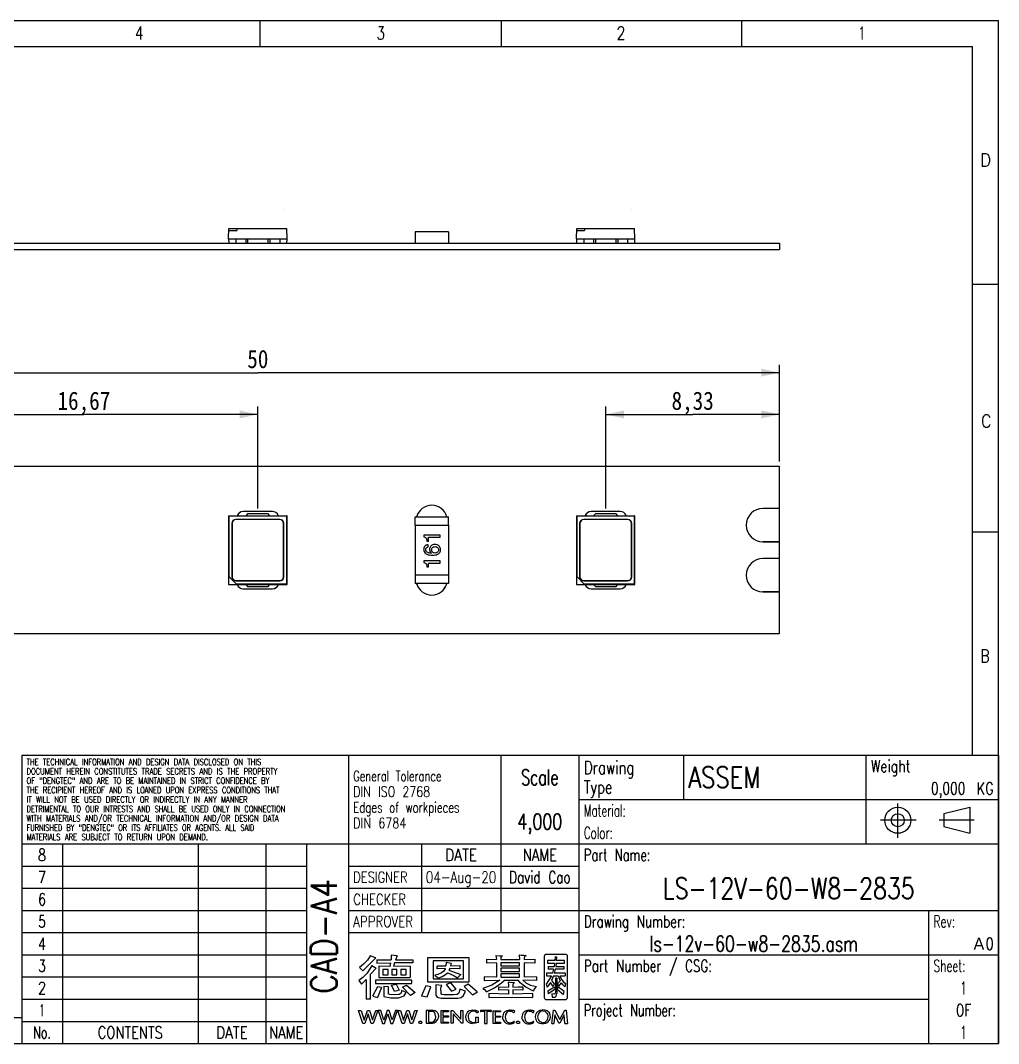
# Model space of a CAD drawing. Extents: x 1.8 to 72.5, y 1.7 to 50.8.
# Drawn here: x 25.64 to 72.5, y 1.75 to 50.75 of the extents above; entities that cross this region are included whole.
import ezdxf
from ezdxf.enums import TextEntityAlignment as Align

# ---------------------------------------------------------------- set-up
doc = ezdxf.new("R2010")
doc.units = 0
doc.header["$LTSCALE"] = 4.08375
doc.layers.get('0').update_dxf_attribs({"linetype": 'CONTINUOUS'})
for name, color, linetype in [('LED_CHIP_2835_BASE2', 7, 'CONTINUOUS'), ('LED_CHIP_2835_ELETRODE_12', 7, 'CONTINUOUS'), ('LED_CHIP_2835_ELETRODE_22', 7, 'CONTINUOUS'), ('LED_CHIP_2835_SLICONE2', 7, 'CONTINUOUS'), ('LS-12V-60-W8-28354', 7, 'CONTINUOUS'), ('LS-12V-60-W8-28359', 7, 'CONTINUOUS'), ('LS-12V-60-W8-2835_PADS2', 7, 'CONTINUOUS'), ('LS-12V-60-W8-2835_PLATE2', 7, 'CONTINUOUS'), ('RES_1206_012', 7, 'CONTINUOUS'), ('RES_1206_032', 7, 'CONTINUOUS')]:
    doc.layers.add(name, color=color, linetype=linetype)
doc.styles.get("Standard").update_dxf_attribs({"font": 'SIMHEI.SHX', "width": 0.85})
doc.styles.add('TEXTSTYLE_2', font='TXT.TTF')
doc.styles.add('TEXTSTYLE_3', font='TXT.TTF')
doc.styles.add('TEXTSTYLE_4', font='TXT.TTF')
doc.styles.add('TEXTSTYLE_5', font='TXT.TTF')
doc.styles.add('TEXTSTYLE_6', font='TXT.TTF')
doc.styles.add('TEXTSTYLE_8', font='gdt', dxfattribs={"width": 0.55})
doc.dimstyles.get("Standard").update_dxf_attribs({"dimtxt": 2.5, "dimasz": 2.5, "dimexe": 1.25, "dimexo": 0.625, "dimtad": 1, "dimcen": 2.5, "dimazin": 3, "dimtfac": 1, "dimtmove": 0, "dimatfit": 3})

# ---------------------------------------------------------------- blocks, each defined once
blk = doc.blocks.new('SYMBOL_283_BL0', base_point=(46.848, 4.358))
at = {"layer": 'LS-12V-60-W8-28359', "color": 7}
for p, q in [((42.388, 5.951), (42.263, 5.742)), ((42.663, 5.855), (42.388, 5.951)), ((43.397, 5.988), (43.396, 5.754)), ((43.682, 5.949), (43.397, 5.988)), ((43.682, 5.949), (43.602, 5.754)), ((48.413, 5.97), (48.442, 5.768)), ((48.413, 5.97), (48.614, 5.951)), ((48.614, 5.951), (48.731, 5.95)), ((48.678, 5.897), (48.663, 5.847)), ((48.731, 5.95), (48.678, 5.897)), ((49.535, 5.995), (49.552, 5.769)), ((49.535, 5.995), (49.623, 5.984)), ((49.623, 5.984), (49.76, 5.976)), ((49.76, 5.976), (49.868, 5.973)), ((49.784, 5.901), (49.766, 5.852)), ((49.868, 5.973), (49.784, 5.901)), ((50.738, 5.921), (50.738, 3.958)), ((51.754, 6.021), (50.837, 6.021)), ((51.259, 5.913), (51.246, 5.727)), ((51.259, 5.913), (51.334, 5.891)), ((51.32, 5.727), (51.334, 5.891)), ((51.854, 3.958), (51.854, 5.921)), ((42.082, 5.547), (41.881, 5.386)), ((42.039, 5.233), (42.663, 5.855)), ((42.263, 5.742), (42.082, 5.547)), ((42.477, 5.487), (42.249, 5.127)), ((42.477, 5.487), (42.691, 5.363)), ((42.717, 5.765), (42.717, 5.606)), ((42.717, 5.765), (43.396, 5.754)), ((42.719, 5.606), (43.375, 5.62)), ((42.806, 5.457), (42.804, 4.905)), ((43.335, 5.443), (42.806, 5.457)), ((43.375, 5.621), (43.335, 5.443)), ((43.561, 5.619), (43.521, 5.443)), ((44.319, 5.457), (43.521, 5.443)), ((44.435, 5.608), (43.561, 5.619)), ((43.602, 5.754), (44.435, 5.761)), ((44.319, 5.457), (44.317, 4.905)), ((44.435, 5.761), (44.435, 5.608)), ((45.153, 4.689), (45.161, 5.874)), ((45.161, 5.874), (47.126, 5.877)), ((45.406, 5.715), (45.406, 4.847)), ((46.873, 5.715), (45.406, 5.715)), ((45.592, 5.454), (45.592, 5.328)), ((45.613, 5.479), (46.022, 5.477)), ((46.033, 5.64), (46.022, 5.477)), ((46.033, 5.64), (46.28, 5.605)), ((46.28, 5.605), (46.238, 5.466)), ((46.238, 5.466), (46.696, 5.48)), ((46.696, 5.48), (46.696, 5.323)), ((46.873, 4.847), (46.873, 5.715)), ((47.126, 5.877), (47.126, 4.688)), ((47.962, 5.789), (48.442, 5.768)), ((47.962, 5.789), (47.962, 5.603)), ((48.443, 5.621), (47.962, 5.603)), ((48.443, 5.621), (48.443, 4.928)), ((48.663, 5.847), (48.661, 5.769)), ((48.661, 5.769), (49.552, 5.769)), ((49.553, 5.621), (48.662, 5.621)), ((48.662, 5.621), (48.662, 5.478)), ((48.662, 5.478), (49.553, 5.478)), ((49.553, 5.478), (49.553, 5.621)), ((49.766, 5.852), (49.766, 5.768)), ((49.766, 5.768), (50.285, 5.788)), ((50.285, 5.602), (49.766, 5.622)), ((49.766, 5.622), (49.766, 4.928)), ((50.285, 5.788), (50.285, 5.602)), ((51.246, 5.727), (50.885, 5.727)), ((50.885, 5.727), (50.885, 5.599)), ((50.885, 5.599), (51.232, 5.599)), ((50.918, 5.433), (51.209, 5.433)), ((50.918, 5.433), (50.918, 5.305)), ((51.232, 5.599), (51.209, 5.433)), ((51.306, 5.599), (51.284, 5.433)), ((51.284, 5.433), (51.676, 5.433)), ((51.306, 5.599), (51.707, 5.599)), ((51.707, 5.727), (51.32, 5.727)), ((51.676, 5.433), (51.676, 5.305)), ((51.707, 5.599), (51.707, 5.727)), ((42.04, 4.914), (41.854, 4.77)), ((41.881, 5.386), (42.039, 5.233)), ((42.249, 5.127), (42.04, 4.914)), ((42.416, 5.074), (42.691, 5.363)), ((42.416, 3.883), (42.416, 5.074)), ((42.804, 4.905), (44.317, 4.905)), ((43.001, 5.313), (43.001, 5.046)), ((43.004, 5.313), (43.252, 5.313)), ((43.004, 5.046), (43.252, 5.046)), ((43.252, 5.046), (43.252, 5.313)), ((43.432, 5.313), (43.432, 5.046)), ((43.432, 5.313), (43.68, 5.313)), ((43.432, 5.046), (43.68, 5.046)), ((43.68, 5.046), (43.68, 5.313)), ((43.866, 5.313), (43.866, 5.046)), ((43.869, 5.313), (44.116, 5.313)), ((43.869, 5.046), (44.116, 5.046)), ((44.116, 5.046), (44.116, 5.313)), ((45.641, 5.062), (45.489, 5.026)), ((45.489, 5.026), (45.588, 4.952)), ((45.588, 4.952), (45.65, 4.884)), ((46.002, 5.34), (45.61, 5.324)), ((45.815, 5.129), (45.641, 5.062)), ((45.65, 4.884), (45.845, 4.96)), ((45.93, 5.222), (45.815, 5.129)), ((45.845, 4.96), (46.007, 5.057)), ((46.002, 5.34), (45.93, 5.222)), ((46.007, 5.057), (46.094, 5.142)), ((46.094, 5.142), (46.222, 5.09)), ((46.205, 5.34), (46.172, 5.258)), ((46.172, 5.258), (46.742, 5.057)), ((46.696, 5.323), (46.205, 5.34)), ((46.222, 5.09), (46.419, 4.993)), ((46.419, 4.993), (46.575, 4.901)), ((46.575, 4.901), (46.742, 5.057)), ((48.443, 4.928), (47.859, 4.949)), ((47.859, 4.949), (47.859, 4.769)), ((49.553, 5.358), (48.662, 5.358)), ((48.662, 5.358), (48.662, 5.201)), ((48.662, 5.201), (49.553, 5.201)), ((49.553, 5.081), (48.662, 5.081)), ((48.662, 5.081), (48.662, 4.929)), ((48.662, 4.929), (49.553, 4.929)), ((49.553, 5.201), (49.553, 5.358)), ((49.553, 4.929), (49.553, 5.081)), ((50.362, 4.949), (49.766, 4.928)), ((50.362, 4.949), (50.362, 4.767)), ((51.089, 4.985), (50.832, 4.587)), ((51.131, 5.113), (50.849, 5.113)), ((50.849, 5.113), (50.849, 4.985)), ((50.849, 4.985), (51.089, 4.985)), ((51.185, 5.305), (50.918, 5.305)), ((51.178, 4.985), (51.084, 4.771)), ((51.185, 5.305), (51.131, 5.113)), ((51.178, 4.985), (51.41, 4.985)), ((51.263, 5.305), (51.218, 5.113)), ((51.745, 5.113), (51.218, 5.113)), ((51.676, 5.305), (51.263, 5.305)), ((51.41, 4.985), (51.492, 4.757)), ((51.486, 4.985), (51.569, 4.82)), ((51.486, 4.985), (51.745, 4.985)), ((51.745, 5.113), (51.745, 4.985)), ((41.854, 4.77), (41.977, 4.593)), ((41.977, 4.593), (42.201, 4.823)), ((42.201, 4.823), (42.201, 3.882)), ((42.748, 4.467), (42.512, 4.026)), ((44.394, 4.784), (42.647, 4.786)), ((42.647, 4.786), (42.647, 4.628)), ((42.647, 4.628), (44.394, 4.631)), ((42.944, 4.439), (42.748, 4.467)), ((42.944, 4.439), (42.751, 3.956)), ((43.051, 4.496), (43.252, 4.484)), ((43.051, 4.496), (43.051, 3.996)), ((43.252, 4.484), (43.252, 4.126)), ((43.417, 4.544), (43.638, 4.595)), ((43.559, 4.237), (43.417, 4.544)), ((43.638, 4.595), (43.79, 4.303)), ((43.951, 4.442), (44.132, 4.545)), ((44.33, 4.054), (43.951, 4.442)), ((44.132, 4.545), (44.549, 4.189)), ((44.394, 4.634), (44.394, 4.784)), ((45.06, 4.513), (44.853, 4.03)), ((45.306, 4.468), (45.06, 4.513)), ((45.133, 3.985), (45.305, 4.466)), ((47.126, 4.688), (45.153, 4.689)), ((45.406, 4.847), (46.873, 4.847)), ((45.543, 4.556), (45.546, 4.066)), ((45.837, 4.531), (45.543, 4.556)), ((45.787, 4.422), (45.837, 4.531)), ((45.795, 4.143), (45.787, 4.422)), ((46.263, 4.652), (46.036, 4.577)), ((46.036, 4.577), (46.288, 4.256)), ((46.523, 4.347), (46.263, 4.652)), ((47.085, 4.597), (46.901, 4.485)), ((46.901, 4.485), (47.299, 4.088)), ((47.529, 4.224), (47.085, 4.597)), ((48.221, 4.553), (47.787, 4.382)), ((47.859, 4.769), (48.611, 4.791)), ((47.974, 4.231), (48.348, 4.417)), ((48.611, 4.791), (48.221, 4.553)), ((48.348, 4.417), (48.689, 4.65)), ((48.538, 4.471), (49.022, 4.454)), ((48.538, 4.471), (48.538, 4.305)), ((48.689, 4.65), (48.815, 4.773)), ((49.503, 4.773), (48.815, 4.773)), ((49.001, 4.693), (49.02, 4.526)), ((49.001, 4.693), (49.094, 4.685)), ((49.02, 4.526), (49.022, 4.454)), ((49.094, 4.685), (49.232, 4.68)), ((49.232, 4.572), (49.231, 4.455)), ((49.231, 4.455), (49.489, 4.46)), ((49.232, 4.68), (49.314, 4.678)), ((49.247, 4.617), (49.232, 4.572)), ((49.314, 4.678), (49.247, 4.617)), ((49.489, 4.46), (49.71, 4.47)), ((49.585, 4.657), (49.503, 4.773)), ((49.856, 4.446), (49.585, 4.657)), ((49.703, 4.791), (49.856, 4.662)), ((50.362, 4.767), (49.703, 4.791)), ((49.71, 4.47), (49.71, 4.305)), ((49.856, 4.662), (50.075, 4.553)), ((50.218, 4.265), (49.856, 4.446)), ((50.075, 4.553), (50.367, 4.482)), ((50.299, 4.42), (50.244, 4.338)), ((50.367, 4.482), (50.299, 4.42)), ((50.832, 4.587), (50.876, 4.451)), ((51.034, 4.674), (50.876, 4.451)), ((50.902, 4.27), (51.226, 4.47)), ((51.166, 4.484), (51.034, 4.674)), ((51.084, 4.771), (51.21, 4.606)), ((51.21, 4.606), (51.166, 4.484)), ((51.226, 4.47), (51.242, 4.337)), ((51.339, 4.885), (51.268, 4.885)), ((51.268, 4.885), (51.268, 4.227)), ((51.339, 4.885), (51.339, 4.143)), ((51.381, 4.472), (51.352, 4.35)), ((51.492, 4.757), (51.373, 4.616)), ((51.373, 4.616), (51.411, 4.498)), ((51.695, 4.246), (51.381, 4.472)), ((51.546, 4.665), (51.411, 4.498)), ((51.546, 4.665), (51.616, 4.57)), ((51.569, 4.82), (51.664, 4.703)), ((51.616, 4.57), (51.715, 4.468)), ((51.664, 4.703), (51.76, 4.626)), ((51.76, 4.626), (51.715, 4.468)), ((42.516, 4.024), (42.751, 3.956)), ((43.051, 3.996), (43.389, 3.943)), ((43.339, 4.095), (43.252, 4.126)), ((43.559, 4.086), (43.339, 4.095)), ((43.389, 3.943), (43.752, 3.947)), ((43.79, 4.303), (43.559, 4.237)), ((43.778, 4.099), (43.559, 4.086)), ((43.752, 3.947), (44.02, 4.03)), ((43.877, 4.163), (43.778, 4.099)), ((43.904, 4.286), (43.877, 4.163)), ((44.122, 4.2), (43.904, 4.286)), ((44.02, 4.03), (44.122, 4.2)), ((44.549, 4.189), (44.33, 4.054)), ((44.853, 4.03), (45.133, 3.985)), ((45.546, 4.066), (45.599, 3.974)), ((45.599, 3.974), (45.791, 3.923)), ((45.791, 3.923), (46.595, 3.925)), ((45.833, 4.097), (45.795, 4.143)), ((45.942, 4.077), (45.833, 4.097)), ((46.385, 4.076), (45.942, 4.077)), ((46.288, 4.256), (46.523, 4.347)), ((46.556, 4.1), (46.385, 4.076)), ((46.626, 4.146), (46.556, 4.1)), ((46.595, 3.925), (46.748, 3.96)), ((46.66, 4.216), (46.626, 4.146)), ((46.69, 4.362), (46.66, 4.216)), ((46.968, 4.257), (46.694, 4.36)), ((46.748, 3.96), (46.865, 4.054)), ((46.865, 4.054), (46.968, 4.257)), ((47.299, 4.088), (47.537, 4.229)), ((47.787, 4.382), (47.877, 4.333)), ((47.877, 4.333), (47.972, 4.232)), ((49.022, 4.12), (48.08, 4.139)), ((48.08, 4.139), (48.08, 3.956)), ((48.08, 3.956), (49.212, 3.974)), ((49.022, 4.324), (48.538, 4.305)), ((49.022, 4.324), (49.022, 4.12)), ((49.212, 3.974), (50.182, 3.956)), ((49.71, 4.305), (49.232, 4.323)), ((49.232, 4.323), (49.232, 4.121)), ((50.182, 4.139), (49.232, 4.121)), ((50.182, 3.956), (50.182, 4.139)), ((50.244, 4.338), (50.218, 4.265)), ((50.902, 4.27), (50.925, 4.127)), ((51.242, 4.337), (50.925, 4.127)), ((51.216, 4.119), (51.104, 4.134)), ((51.104, 4.134), (51.115, 3.968)), ((51.115, 3.968), (51.255, 3.964)), ((51.246, 4.132), (51.216, 4.119)), ((51.261, 4.163), (51.246, 4.132)), ((51.255, 3.964), (51.309, 4.02)), ((51.268, 4.227), (51.261, 4.163)), ((51.309, 4.02), (51.339, 4.143)), ((51.352, 4.35), (51.661, 4.096)), ((51.661, 4.096), (51.695, 4.246)), ((42.416, 3.882), (42.201, 3.882)), ((50.837, 3.858), (51.754, 3.858)), ((41.841, 3.337), (41.951, 3.336)), ((42.04, 2.717), (41.841, 3.337)), ((41.97, 3.336), (42.11, 2.873)), ((42.11, 2.873), (42.268, 3.337)), ((42.301, 3.175), (42.148, 2.717)), ((42.268, 3.337), (42.361, 3.336)), ((42.446, 2.717), (42.301, 3.175)), ((42.361, 3.336), (42.514, 2.879)), ((42.514, 2.879), (42.661, 3.337)), ((42.76, 3.336), (42.547, 2.717)), ((42.661, 3.337), (42.76, 3.336)), ((42.782, 3.337), (42.981, 2.717)), ((42.91, 3.336), (42.782, 3.337)), ((43.051, 2.873), (42.91, 3.336)), ((43.209, 3.336), (43.051, 2.873)), ((43.089, 2.717), (43.242, 3.175)), ((43.302, 3.336), (43.209, 3.336)), ((43.242, 3.175), (43.387, 2.717)), ((43.455, 2.879), (43.302, 3.336)), ((43.602, 3.337), (43.455, 2.879)), ((43.488, 2.717), (43.701, 3.336)), ((43.701, 3.336), (43.602, 3.337)), ((43.723, 3.337), (43.851, 3.336)), ((43.922, 2.717), (43.723, 3.337)), ((43.851, 3.336), (43.992, 2.873)), ((43.992, 2.873), (44.15, 3.337)), ((44.183, 3.175), (44.03, 2.717)), ((44.15, 3.337), (44.243, 3.336)), ((44.328, 2.717), (44.183, 3.175)), ((44.243, 3.336), (44.396, 2.879)), ((44.396, 2.879), (44.543, 3.337)), ((44.642, 3.336), (44.429, 2.717)), ((44.543, 3.337), (44.642, 3.336)), ((45.416, 3.337), (45.078, 3.336)), ((45.078, 3.336), (45.078, 2.726)), ((45.196, 3.293), (45.196, 2.767)), ((45.312, 3.291), (45.196, 3.291)), ((45.426, 3.274), (45.312, 3.291)), ((45.513, 3.318), (45.416, 3.337)), ((45.482, 3.237), (45.426, 3.274)), ((45.514, 3.164), (45.482, 3.237)), ((45.608, 3.249), (45.513, 3.318)), ((45.533, 3.078), (45.514, 3.164)), ((45.518, 2.912), (45.536, 3.031)), ((45.536, 3.031), (45.533, 3.078)), ((45.608, 3.249), (45.653, 3.157)), ((45.667, 3.052), (45.645, 2.923)), ((45.653, 3.157), (45.667, 3.052)), ((45.793, 3.329), (46.147, 3.329)), ((45.793, 2.726), (45.793, 3.329)), ((46.147, 3.272), (45.884, 3.272)), ((45.884, 3.272), (45.884, 3.073)), ((45.884, 3.073), (46.147, 3.073)), ((46.147, 3.016), (45.884, 3.016)), ((45.884, 3.016), (45.884, 2.78)), ((46.147, 3.329), (46.147, 3.272)), ((46.147, 3.073), (46.147, 3.016)), ((46.278, 2.726), (46.278, 3.336)), ((46.278, 3.336), (46.356, 3.336)), ((46.356, 3.336), (46.743, 2.91)), ((46.764, 2.726), (46.369, 3.165)), ((46.369, 3.165), (46.369, 2.726)), ((46.743, 2.91), (46.743, 3.336)), ((46.743, 3.336), (46.834, 3.336)), ((46.834, 3.336), (46.834, 2.726)), ((46.976, 3.105), (46.966, 3.017)), ((46.966, 3.017), (47.002, 2.865)), ((47.035, 3.231), (46.976, 3.105)), ((47.139, 3.31), (47.035, 3.231)), ((47.095, 3.088), (47.091, 3.027)), ((47.091, 3.027), (47.102, 2.938)), ((47.111, 3.15), (47.095, 3.088)), ((47.147, 3.212), (47.111, 3.15)), ((47.227, 3.338), (47.139, 3.31)), ((47.213, 3.269), (47.147, 3.212)), ((47.313, 3.304), (47.213, 3.269)), ((47.297, 3.347), (47.227, 3.338)), ((47.297, 3.347), (47.434, 3.341)), ((47.391, 3.296), (47.313, 3.304)), ((47.518, 3.218), (47.391, 3.296)), ((47.434, 3.341), (47.577, 3.293)), ((47.458, 2.78), (47.458, 3.01)), ((47.458, 3.01), (47.57, 3.01)), ((47.549, 3.218), (47.518, 3.218)), ((47.577, 3.293), (47.549, 3.218)), ((47.57, 3.01), (47.569, 2.752)), ((47.682, 3.342), (48.195, 3.344)), ((47.682, 3.342), (47.682, 3.279)), ((47.682, 3.279), (47.719, 3.278)), ((47.719, 3.278), (47.881, 3.298)), ((47.881, 3.298), (47.881, 2.717)), ((47.996, 2.717), (47.996, 3.299)), ((47.996, 3.299), (48.159, 3.279)), ((48.159, 3.279), (48.195, 3.278)), ((48.195, 3.344), (48.194, 3.283)), ((48.289, 3.32), (48.642, 3.32)), ((48.289, 2.717), (48.289, 3.32)), ((48.642, 3.263), (48.379, 3.263)), ((48.379, 3.263), (48.379, 3.064)), ((48.379, 3.064), (48.642, 3.064)), ((48.642, 3.008), (48.379, 3.008)), ((48.379, 3.008), (48.379, 2.771)), ((48.642, 3.32), (48.642, 3.263)), ((48.642, 3.064), (48.642, 3.008)), ((48.737, 3.024), (48.737, 3.022)), ((48.867, 3.023), (48.867, 3.034)), ((49.108, 3.343), (49.072, 3.342)), ((49.09, 3.305), (49.095, 3.305)), ((49.095, 3.305), (49.105, 3.304)), ((49.105, 3.304), (49.116, 3.303)), ((49.116, 3.303), (49.152, 3.293)), ((49.183, 3.339), (49.144, 3.342)), ((49.221, 3.335), (49.183, 3.339)), ((49.224, 3.257), (49.258, 3.23)), ((49.258, 3.23), (49.301, 3.23)), ((49.301, 3.23), (49.323, 3.3)), ((49.665, 3.024), (49.665, 3.022)), ((49.794, 3.023), (49.794, 3.034)), ((50.036, 3.343), (49.999, 3.342)), ((50.018, 3.305), (50.022, 3.305)), ((50.022, 3.305), (50.032, 3.304)), ((50.032, 3.304), (50.043, 3.303)), ((50.043, 3.303), (50.08, 3.293)), ((50.111, 3.339), (50.072, 3.342)), ((50.148, 3.335), (50.111, 3.339)), ((50.151, 3.257), (50.185, 3.23)), ((50.185, 3.23), (50.228, 3.23)), ((50.228, 3.23), (50.25, 3.3)), ((50.318, 3.117), (50.306, 3.022)), ((50.306, 3.022), (50.31, 2.965)), ((50.31, 2.965), (50.325, 2.902)), ((50.368, 3.219), (50.318, 3.117)), ((50.372, 3.224), (50.447, 3.301)), ((50.436, 3.028), (50.465, 3.153)), ((50.453, 2.905), (50.436, 3.028)), ((50.447, 3.301), (50.544, 3.344)), ((50.465, 3.153), (50.527, 3.257)), ((50.59, 3.303), (50.527, 3.257)), ((50.544, 3.344), (50.641, 3.357)), ((50.666, 3.32), (50.59, 3.303)), ((50.764, 3.351), (50.641, 3.357)), ((50.666, 3.32), (50.762, 3.297)), ((50.815, 3.261), (50.762, 3.297)), ((50.892, 3.311), (50.764, 3.351)), ((50.864, 3.202), (50.815, 3.261)), ((50.864, 3.202), (50.888, 3.152)), ((50.905, 3.028), (50.88, 2.905)), ((50.888, 3.152), (50.902, 3.091)), ((50.892, 3.311), (50.95, 3.258)), ((50.902, 3.091), (50.905, 3.028)), ((50.95, 3.258), (50.985, 3.211)), ((51.022, 3.12), (50.985, 3.211)), ((51.01, 2.894), (51.034, 3.01)), ((51.034, 3.01), (51.022, 3.12)), ((51.098, 2.717), (51.184, 3.344)), ((51.184, 3.344), (51.248, 3.344)), ((51.235, 3.12), (51.198, 2.717)), ((51.433, 2.732), (51.235, 3.12)), ((51.248, 3.344), (51.48, 2.901)), ((51.48, 2.901), (51.718, 3.344)), ((51.688, 3.128), (51.483, 2.732)), ((51.725, 2.717), (51.688, 3.128)), ((51.718, 3.344), (51.783, 3.344)), ((51.783, 3.344), (51.854, 2.717)), ((42.148, 2.717), (42.04, 2.717)), ((42.547, 2.717), (42.446, 2.717)), ((42.981, 2.717), (43.089, 2.717)), ((43.387, 2.717), (43.488, 2.717)), ((44.03, 2.717), (43.922, 2.717)), ((44.429, 2.717), (44.328, 2.717)), ((44.728, 2.758), (44.739, 2.798)), ((44.747, 2.722), (44.728, 2.758)), ((44.739, 2.798), (44.782, 2.823)), ((44.782, 2.71), (44.747, 2.722)), ((44.782, 2.823), (44.823, 2.824)), ((44.841, 2.713), (44.782, 2.71)), ((44.823, 2.824), (44.861, 2.805)), ((44.872, 2.74), (44.841, 2.713)), ((44.861, 2.805), (44.877, 2.777)), ((44.877, 2.777), (44.872, 2.74)), ((45.078, 2.726), (45.37, 2.726)), ((45.196, 2.767), (45.293, 2.768)), ((45.293, 2.768), (45.389, 2.776)), ((45.377, 2.726), (45.458, 2.739)), ((45.389, 2.776), (45.465, 2.818)), ((45.458, 2.739), (45.564, 2.8)), ((45.465, 2.818), (45.518, 2.912)), ((45.564, 2.8), (45.645, 2.923)), ((46.147, 2.726), (45.793, 2.726)), ((45.884, 2.78), (46.147, 2.78)), ((46.147, 2.78), (46.147, 2.726)), ((46.369, 2.726), (46.278, 2.726)), ((46.834, 2.726), (46.764, 2.726)), ((47.002, 2.865), (47.086, 2.768)), ((47.086, 2.768), (47.208, 2.719)), ((47.102, 2.938), (47.13, 2.87)), ((47.13, 2.87), (47.183, 2.803)), ((47.26, 2.759), (47.183, 2.803)), ((47.208, 2.719), (47.306, 2.712)), ((47.332, 2.745), (47.26, 2.759)), ((47.449, 2.723), (47.306, 2.712)), ((47.398, 2.754), (47.332, 2.745)), ((47.398, 2.754), (47.458, 2.78)), ((47.569, 2.752), (47.449, 2.723)), ((47.881, 2.717), (47.996, 2.717)), ((48.642, 2.717), (48.289, 2.717)), ((48.379, 2.771), (48.642, 2.771)), ((48.642, 2.771), (48.642, 2.717)), ((49.063, 2.696), (49.099, 2.696)), ((49.099, 2.696), (49.124, 2.696)), ((49.124, 2.696), (49.149, 2.699)), ((49.149, 2.699), (49.174, 2.704)), ((49.174, 2.704), (49.201, 2.709)), ((49.201, 2.709), (49.206, 2.711)), ((49.206, 2.711), (49.213, 2.713)), ((49.213, 2.713), (49.251, 2.725)), ((49.251, 2.725), (49.264, 2.731)), ((49.264, 2.731), (49.277, 2.737)), ((49.308, 2.809), (49.272, 2.808)), ((49.277, 2.737), (49.288, 2.744)), ((49.288, 2.744), (49.301, 2.753)), ((49.301, 2.753), (49.308, 2.809)), ((49.41, 2.747), (49.414, 2.787)), ((49.427, 2.722), (49.41, 2.747)), ((49.414, 2.787), (49.434, 2.814)), ((49.462, 2.71), (49.427, 2.722)), ((49.434, 2.814), (49.462, 2.823)), ((49.462, 2.823), (49.503, 2.824)), ((49.501, 2.71), (49.462, 2.71)), ((49.52, 2.713), (49.501, 2.71)), ((49.503, 2.824), (49.532, 2.812)), ((49.546, 2.731), (49.52, 2.713)), ((49.532, 2.812), (49.553, 2.787)), ((49.558, 2.765), (49.546, 2.731)), ((49.553, 2.787), (49.558, 2.765)), ((49.99, 2.696), (50.027, 2.696)), ((50.027, 2.696), (50.052, 2.696)), ((50.052, 2.696), (50.076, 2.699)), ((50.076, 2.699), (50.102, 2.704)), ((50.102, 2.704), (50.128, 2.709)), ((50.128, 2.709), (50.134, 2.711)), ((50.134, 2.711), (50.141, 2.713)), ((50.141, 2.713), (50.179, 2.725)), ((50.179, 2.725), (50.191, 2.731)), ((50.191, 2.731), (50.204, 2.737)), ((50.236, 2.809), (50.199, 2.808)), ((50.204, 2.737), (50.216, 2.744)), ((50.216, 2.744), (50.228, 2.753)), ((50.228, 2.753), (50.236, 2.809)), ((50.325, 2.902), (50.381, 2.81)), ((50.381, 2.81), (50.419, 2.777)), ((50.419, 2.777), (50.503, 2.728)), ((50.453, 2.905), (50.475, 2.856)), ((50.541, 2.783), (50.475, 2.856)), ((50.503, 2.728), (50.606, 2.704)), ((50.672, 2.738), (50.541, 2.783)), ((50.606, 2.704), (50.695, 2.703)), ((50.756, 2.76), (50.672, 2.738)), ((50.695, 2.703), (50.818, 2.724)), ((50.857, 2.857), (50.756, 2.76)), ((50.818, 2.724), (50.877, 2.751)), ((50.88, 2.905), (50.857, 2.857)), ((50.877, 2.751), (50.93, 2.788)), ((50.93, 2.788), (51.01, 2.894)), ((51.098, 2.717), (51.198, 2.717)), ((51.483, 2.732), (51.433, 2.732)), ((51.725, 2.717), (51.854, 2.717))]:
    blk.add_line(p, q, dxfattribs=at)
for centre, radius, start, end in [((50.837, 5.921), 0.0998, 90, 180), ((51.754, 5.921), 0.0998, 0, 90), ((50.837, 3.958), 0.0998, 180, 270), ((51.754, 3.958), 0.0998, 270, 360), ((49.05, 3.026), 0.312, 158.0467, 180.3952), ((49.103, 3.016), 0.366, 179.1046, 200.8922), ((49.076, 3.012), 0.342, 136.7287, 157.5392), ((49.038, 3.048), 0.29, 111.1471, 136.841), ((49.186, 3.039), 0.319, 160.119, 180.9693), ((49.303, 3.025), 0.436, 180.1894, 197.9684), ((49.113, 3.063), 0.242, 135.1351, 159.4747), ((49.066, 2.962), 0.38, 89.1542, 110.4525), ((49.114, 3.064), 0.242, 95.5685, 135.5687), ((49.122, 3.429), 0.0863, 260.9564, 273.018), ((49.14, 3.435), 0.0937, 261.6919, 272.7717), ((49.073, 3.047), 0.259, 63.4314, 72.1964), ((49.072, 3.044), 0.262, 54.3712, 63.3981), ((49.171, 3.008), 0.331, 68.5873, 81.3424), ((49.212, 3.122), 0.21, 58.0891, 67.5455), ((49.977, 3.026), 0.312, 158.0467, 180.3952), ((50.03, 3.016), 0.366, 179.1046, 200.8922), ((50.003, 3.012), 0.342, 136.7287, 157.5392), ((49.966, 3.048), 0.29, 111.1471, 136.841), ((50.113, 3.039), 0.319, 160.119, 180.9693), ((50.23, 3.025), 0.436, 180.1894, 197.9684), ((50.04, 3.063), 0.242, 135.1351, 159.4747), ((49.994, 2.962), 0.38, 89.1542, 110.4525), ((50.041, 3.064), 0.242, 95.5685, 135.5687), ((50.049, 3.429), 0.0863, 260.9564, 273.018), ((50.067, 3.435), 0.0937, 261.6919, 272.7717), ((50, 3.046), 0.259, 54.329, 72.1869), ((50.099, 3.008), 0.331, 68.5873, 81.3424), ((50.139, 3.122), 0.21, 58.0891, 67.5455), ((49.045, 3.006), 0.308, 202.8963, 250.0701), ((49.073, 2.95), 0.194, 197.9155, 229.0523), ((49.06, 3.051), 0.356, 250.2982, 270.5014), ((49.128, 3.014), 0.279, 229.1447, 246.9842), ((49.114, 2.986), 0.247, 247.3414, 266.3689), ((49.073, 3.066), 0.328, 274.3561, 282.4978), ((49.084, 3.021), 0.282, 282.3564, 291.9904), ((49.083, 3.038), 0.298, 290.9261, 300.3826), ((49.1, 3.012), 0.267, 300.1226, 310.0864), ((49.972, 3.006), 0.308, 202.8963, 250.0701), ((50, 2.95), 0.194, 197.9155, 229.0523), ((49.987, 3.051), 0.356, 250.2982, 270.5014), ((50.055, 3.014), 0.279, 229.1447, 246.9842), ((50.041, 2.986), 0.247, 247.3414, 266.3689), ((50.001, 3.066), 0.328, 274.3561, 282.4978), ((50.012, 3.021), 0.282, 282.3564, 291.9904), ((50.011, 3.038), 0.298, 290.9261, 300.3826), ((50.027, 3.012), 0.267, 300.1226, 310.0864)]:
    blk.add_arc(centre, radius, start, end, dxfattribs=at)
blk = doc.blocks.new('_FILLED')
at = {"color": 0, "linetype": 'BYBLOCK'}
blk.add_solid([(0, 0), (-1, 0.214), (-1, -0.214)], dxfattribs=at)
blk = doc.blocks.new('*D1')
at = {"layer": 'LS-12V-60-W8-28354', "color": 3}
for p, q in [((12.013, 29.631), (12.013, 34.256)), ((12.013, 33.881), (37.013, 33.881)), ((62.013, 33.881), (37.013, 33.881)), ((62.013, 29.631), (62.013, 34.256))]:
    blk.add_line(p, q, dxfattribs=at)
at = {"layer": 'LS-12V-60-W8-28354', "color": 3, "xscale": 0.875, "yscale": 0.875, "zscale": 0.875, "rotation": 180}
blk.add_blockref('_FILLED', (12.013, 33.881), dxfattribs=at)
at = {"layer": 'LS-12V-60-W8-28354', "color": 3, "xscale": 0.875, "yscale": 0.875, "zscale": 0.875}
blk.add_blockref('_FILLED', (62.013, 33.881), dxfattribs=at)
at = {"layer": 'LS-12V-60-W8-28354', "color": 3, "width": 0.85}
blk.add_text('50', height=0.875, dxfattribs=at).set_placement((37.013, 34.1), align=Align.CENTER)
blk = doc.blocks.new('*D3')
at = {"layer": 'LS-12V-60-W8-28354', "color": 3}
for p, q in [((20.346, 27.381), (20.346, 32.256)), ((20.346, 31.881), (28.68, 31.881)), ((37.013, 31.881), (28.68, 31.881)), ((37.013, 27.381), (37.013, 32.256))]:
    blk.add_line(p, q, dxfattribs=at)
at = {"layer": 'LS-12V-60-W8-28354', "color": 3, "xscale": 0.875, "yscale": 0.875, "zscale": 0.875, "rotation": 180}
blk.add_blockref('_FILLED', (20.346, 31.881), dxfattribs=at)
at = {"layer": 'LS-12V-60-W8-28354', "color": 3, "xscale": 0.875, "yscale": 0.875, "zscale": 0.875}
blk.add_blockref('_FILLED', (37.013, 31.881), dxfattribs=at)
at = {"layer": 'LS-12V-60-W8-28354', "color": 3, "width": 0.85}
blk.add_text('16,67', height=0.875, dxfattribs=at).set_placement((28.68, 32.1), align=Align.CENTER)
blk = doc.blocks.new('*D4')
at = {"layer": 'LS-12V-60-W8-28354', "color": 3}
for p, q in [((53.68, 27.381), (53.68, 32.256)), ((53.68, 31.881), (57.846, 31.881)), ((62.013, 31.881), (57.846, 31.881)), ((62.013, 29.631), (62.013, 32.256))]:
    blk.add_line(p, q, dxfattribs=at)
at = {"layer": 'LS-12V-60-W8-28354', "color": 3, "xscale": 0.875, "yscale": 0.875, "zscale": 0.875, "rotation": 180}
blk.add_blockref('_FILLED', (53.68, 31.881), dxfattribs=at)
at = {"layer": 'LS-12V-60-W8-28354', "color": 3, "xscale": 0.875, "yscale": 0.875, "zscale": 0.875}
blk.add_blockref('_FILLED', (62.013, 31.881), dxfattribs=at)
at = {"layer": 'LS-12V-60-W8-28354', "color": 3, "width": 0.85}
blk.add_text('8,33', height=0.875, dxfattribs=at).set_placement((57.846, 32.1), align=Align.CENTER)

msp = doc.modelspace()

# ---------------------------------------------------------------- linework, layer by layer
at = {"color": 7}
for p, q in [((38.228, 41.69), (38.228, 41.69)), ((54.895, 41.69), (54.895, 41.69)), ((38.228, 24.504), (38.228, 24.504)), ((54.895, 24.504), (54.895, 24.504))]:
    msp.add_line(p, q, dxfattribs=at)
at = {"layer": 'LED_CHIP_2835_BASE2', "color": 7}
for p, q in [((35.613, 40.284), (35.626, 40.784)), ((35.623, 40.684), (36.002, 40.684)), ((35.626, 40.784), (38.4, 40.784)), ((36, 40.784), (36.002, 40.684)), ((38.413, 40.284), (38.4, 40.784)), ((52.28, 40.284), (52.293, 40.784)), ((52.29, 40.684), (52.669, 40.684)), ((52.293, 40.784), (55.066, 40.784)), ((52.666, 40.784), (52.669, 40.684)), ((55.08, 40.284), (55.066, 40.784)), ((35.613, 40.284), (35.618, 40.084)), ((35.613, 40.284), (36.433, 40.284)), ((37.593, 40.284), (38.413, 40.284)), ((38.408, 40.084), (38.413, 40.284)), ((52.28, 40.284), (53.1, 40.284)), ((52.28, 40.284), (52.285, 40.084)), ((54.26, 40.284), (55.08, 40.284)), ((55.074, 40.084), (55.08, 40.284)), ((35.613, 27.031), (35.613, 23.731)), ((35.613, 27.031), (35.626, 27.018)), ((35.613, 27.031), (38.413, 27.031)), ((35.626, 27.018), (35.626, 24.118)), ((35.626, 27.018), (38.4, 27.018)), ((38.413, 27.031), (38.4, 27.018)), ((38.4, 23.745), (38.4, 27.018)), ((38.413, 23.731), (38.413, 27.031)), ((52.28, 27.031), (55.08, 27.031)), ((52.28, 27.031), (52.293, 27.018)), ((52.28, 27.031), (52.28, 23.731)), ((52.293, 27.018), (55.066, 27.018)), ((52.293, 27.018), (52.293, 24.118)), ((55.08, 27.031), (55.066, 27.018)), ((55.066, 23.745), (55.066, 27.018)), ((55.08, 23.731), (55.08, 27.031)), ((35.763, 26.655), (35.763, 24.108)), ((35.763, 26.655), (35.777, 26.655)), ((35.963, 26.855), (35.963, 26.841)), ((38.063, 26.855), (35.963, 26.855)), ((38.063, 26.855), (38.063, 26.841)), ((38.263, 26.655), (38.249, 26.655)), ((38.263, 24.108), (38.263, 26.655)), ((52.43, 26.655), (52.443, 26.655)), ((52.43, 26.655), (52.43, 24.108)), ((54.73, 26.855), (52.63, 26.855)), ((52.63, 26.855), (52.63, 26.841)), ((54.73, 26.855), (54.73, 26.841)), ((54.93, 26.655), (54.916, 26.655)), ((54.93, 24.108), (54.93, 26.655)), ((35.623, 24.121), (36.002, 23.742)), ((35.623, 23.742), (35.623, 24.121)), ((35.763, 24.108), (35.777, 24.108)), ((38.263, 24.108), (38.249, 24.108)), ((52.29, 24.121), (52.669, 23.742)), ((52.29, 23.742), (52.29, 24.121)), ((52.43, 24.108), (52.443, 24.108)), ((54.93, 24.108), (54.916, 24.108)), ((35.613, 23.731), (35.623, 23.742)), ((35.613, 23.731), (38.413, 23.731)), ((35.623, 23.742), (36.002, 23.742)), ((35.963, 23.908), (35.963, 23.922)), ((35.963, 23.908), (38.063, 23.908)), ((38.4, 23.745), (36, 23.745)), ((38.063, 23.908), (38.063, 23.922)), ((38.413, 23.731), (38.4, 23.745)), ((52.28, 23.731), (52.29, 23.742)), ((52.28, 23.731), (55.08, 23.731)), ((52.29, 23.742), (52.669, 23.742)), ((52.63, 23.908), (52.63, 23.922)), ((52.63, 23.908), (54.73, 23.908)), ((55.066, 23.745), (52.666, 23.745)), ((54.73, 23.908), (54.73, 23.922)), ((55.08, 23.731), (55.066, 23.745))]:
    msp.add_line(p, q, dxfattribs=at)
for centre, start, end in [((35.963, 26.655), 90, 180), ((38.063, 26.655), 0, 90), ((52.63, 26.655), 90, 180), ((54.73, 26.655), 0, 90), ((35.963, 24.108), 180, 270), ((38.063, 24.108), 270, 360), ((52.63, 24.108), 180, 270), ((54.73, 24.108), 270, 360)]:
    msp.add_arc(centre, 0.2, start, end, dxfattribs=at)
at = {"layer": 'LED_CHIP_2835_ELETRODE_12', "color": 7}
for p, q in [((35.963, 40.284), (35.963, 40.084)), ((35.963, 40.284), (38.063, 40.284)), ((36.433, 40.284), (36.433, 40.084)), ((36.533, 40.084), (36.533, 40.284)), ((37.493, 40.284), (37.493, 40.084)), ((37.593, 40.284), (37.593, 40.084)), ((38.063, 40.284), (38.063, 40.084)), ((52.63, 40.284), (54.73, 40.284)), ((52.63, 40.284), (52.63, 40.084)), ((53.1, 40.284), (53.1, 40.084)), ((53.2, 40.084), (53.2, 40.284)), ((54.16, 40.284), (54.16, 40.084)), ((54.26, 40.284), (54.26, 40.084)), ((54.73, 40.284), (54.73, 40.084)), ((36.433, 23.731), (35.963, 23.731)), ((36.433, 23.731), (36.533, 23.631)), ((37.493, 23.631), (36.533, 23.631)), ((37.493, 23.631), (37.593, 23.731)), ((38.063, 23.731), (37.593, 23.731)), ((53.1, 23.731), (52.63, 23.731)), ((53.1, 23.731), (53.2, 23.631)), ((54.16, 23.631), (53.2, 23.631)), ((54.16, 23.631), (54.26, 23.731)), ((54.73, 23.731), (54.26, 23.731))]:
    msp.add_line(p, q, dxfattribs=at)
at = {"layer": 'LED_CHIP_2835_ELETRODE_22', "color": 7}
for p, q in [((35.963, 27.031), (36.433, 27.031)), ((36.533, 27.131), (36.433, 27.031)), ((36.533, 27.131), (37.493, 27.131)), ((37.593, 27.031), (37.493, 27.131)), ((37.593, 27.031), (38.063, 27.031)), ((52.63, 27.031), (53.1, 27.031)), ((53.2, 27.131), (53.1, 27.031)), ((53.2, 27.131), (54.16, 27.131)), ((54.26, 27.031), (54.16, 27.131)), ((54.26, 27.031), (54.73, 27.031))]:
    msp.add_line(p, q, dxfattribs=at)
at = {"layer": 'LED_CHIP_2835_SLICONE2', "color": 7}
for p, q in [((35.777, 26.655), (35.777, 24.108)), ((38.063, 26.841), (35.963, 26.841)), ((38.249, 24.108), (38.249, 26.655)), ((52.443, 26.655), (52.443, 24.108)), ((54.73, 26.841), (52.63, 26.841)), ((54.916, 24.108), (54.916, 26.655)), ((35.963, 23.922), (38.063, 23.922)), ((52.63, 23.922), (54.73, 23.922))]:
    msp.add_line(p, q, dxfattribs=at)
for centre, start, end in [((35.963, 26.655), 90, 180), ((38.063, 26.655), 0, 90), ((52.63, 26.655), 90, 180), ((54.73, 26.655), 0, 90), ((35.963, 24.108), 180, 270), ((38.063, 24.108), 270, 360), ((52.63, 24.108), 180, 270), ((54.73, 24.108), 270, 360)]:
    msp.add_arc(centre, 0.186, start, end, dxfattribs=at)
at = {"layer": 'LS-12V-60-W8-28359', "color": 7}
for p, q in [((1.75, 50.75), (72.5, 50.75)), ((37.125, 49.5), (37.125, 50.75)), ((48.667, 50.75), (48.667, 49.5)), ((60.208, 49.5), (60.208, 50.75)), ((72.5, 1.75), (72.5, 50.75)), ((3, 49.5), (71.25, 49.5)), ((71.25, 15.562), (71.25, 49.5)), ((71.25, 38.125), (72.5, 38.125)), ((71.25, 26.25), (72.5, 26.25)), ((3, 3), (25.7, 3)), ((1.75, 1.75), (72.5, 1.75))]:
    msp.add_line(p, q, dxfattribs=at)
at = {"layer": 'LS-12V-60-W8-28359', "color": 3}
for p, q in [((25.7, 15.562), (72.5, 15.562)), ((25.7, 15.562), (25.7, 1.75)), ((41.35, 15.562), (41.35, 1.75)), ((48.65, 15.562), (48.65, 7.062)), ((52.4, 15.562), (52.4, 1.75)), ((57.4, 15.562), (57.4, 13.437)), ((66.15, 15.562), (66.15, 11.312)), ((72.5, 15.562), (72.5, 1.75)), ((52.4, 13.437), (72.5, 13.437)), ((67.679, 11.603), (67.675, 13.245)), ((69.874, 12.765), (71.124, 13.078)), ((69.874, 12.765), (69.874, 12.14)), ((71.124, 13.078), (71.124, 11.828)), ((68.554, 12.444), (66.841, 12.444)), ((71.325, 12.444), (69.663, 12.444)), ((69.874, 12.14), (71.124, 11.828)), ((25.7, 11.312), (72.5, 11.312)), ((27.65, 11.312), (27.65, 1.75)), ((34.15, 11.312), (34.15, 1.75)), ((37.4, 11.312), (37.4, 1.75)), ((39.35, 11.312), (39.35, 1.75)), ((44.85, 11.312), (44.85, 7.062)), ((25.7, 10.25), (39.35, 10.25)), ((41.35, 10.25), (52.4, 10.25)), ((25.7, 9.187), (39.35, 9.187)), ((41.35, 9.187), (52.4, 9.187)), ((25.7, 8.125), (39.35, 8.125)), ((41.35, 8.125), (72.5, 8.125)), ((69.15, 8.125), (69.15, 1.75)), ((25.7, 7.062), (39.35, 7.062)), ((41.35, 7.062), (52.4, 7.062)), ((25.7, 6), (39.35, 6)), ((52.4, 6), (72.5, 6)), ((25.7, 4.937), (39.35, 4.937)), ((25.7, 3.875), (39.35, 3.875)), ((52.4, 3.875), (69.15, 3.875)), ((25.7, 2.812), (39.35, 2.812)), ((25.7, 1.75), (72.5, 1.75))]:
    msp.add_line(p, q, dxfattribs=at)
for radius in [0.625, 0.312]:
    msp.add_circle((67.673, 12.444), radius, dxfattribs=at)
at = {"layer": 'LS-12V-60-W8-2835_PADS2', "color": 7}
for p, q in [((37.713, 27.231), (36.313, 27.231)), ((54.38, 27.231), (52.98, 27.231)), ((62.013, 27.381), (61.213, 27.381)), ((62.013, 25.781), (62.013, 27.381)), ((61.213, 25.781), (62.013, 25.781)), ((62.013, 24.981), (61.213, 24.981)), ((62.013, 23.381), (62.013, 24.981)), ((36.313, 23.531), (37.713, 23.531)), ((52.98, 23.531), (54.38, 23.531)), ((61.213, 23.381), (62.013, 23.381))]:
    msp.add_line(p, q, dxfattribs=at)
for centre, radius, start, end in [((45.346, 26.781), 0.75, 15.5727, 164.4273), ((36.313, 26.931), 0.3, 90, 159.411), ((37.713, 26.931), 0.3, 20.589, 90), ((52.98, 26.931), 0.3, 90, 159.411), ((54.38, 26.931), 0.3, 20.589, 90), ((61.213, 26.581), 0.8, 90, 270), ((61.213, 24.181), 0.8, 90, 270), ((36.313, 23.831), 0.3, 200.589, 270), ((37.713, 23.831), 0.3, 270, 339.411), ((45.346, 23.981), 0.75, 195.5895, 344.4105), ((52.98, 23.831), 0.3, 200.589, 270), ((54.38, 23.831), 0.3, 270, 339.411)]:
    msp.add_arc(centre, radius, start, end, dxfattribs=at)
at = {"layer": 'LS-12V-60-W8-2835_PLATE2', "color": 7}
for p, q in [((12.013, 40.084), (62.013, 40.084)), ((12.013, 39.784), (62.013, 39.784)), ((62.013, 40.084), (62.013, 39.784)), ((62.013, 29.381), (12.013, 29.381)), ((62.013, 27.381), (62.013, 29.381)), ((37.713, 27.231), (36.313, 27.231)), ((54.38, 27.231), (52.98, 27.231)), ((62.013, 27.381), (61.213, 27.381)), ((62.013, 25.781), (61.213, 25.781)), ((62.013, 24.981), (62.013, 25.781)), ((62.013, 24.981), (61.213, 24.981)), ((36.313, 23.531), (37.713, 23.531)), ((52.98, 23.531), (54.38, 23.531)), ((62.013, 23.381), (61.213, 23.381)), ((62.013, 21.381), (62.013, 23.381)), ((12.013, 21.381), (62.013, 21.381))]:
    msp.add_line(p, q, dxfattribs=at)
for centre, radius, start, end in [((45.346, 26.781), 0.75, 15.5004, 164.4996), ((36.313, 26.931), 0.3, 90, 162), ((37.713, 26.931), 0.3, 20.5773, 90), ((52.98, 26.931), 0.3, 90, 162), ((54.38, 26.931), 0.3, 20.5773, 90), ((61.213, 26.581), 0.8, 90, 270), ((61.213, 24.181), 0.8, 90, 270), ((36.313, 23.831), 0.3, 200.5773, 270), ((37.713, 23.831), 0.3, 270, 342), ((45.346, 23.981), 0.75, 195.5172, 344.4828), ((52.98, 23.831), 0.3, 200.5773, 270), ((54.38, 23.831), 0.3, 270, 342)]:
    msp.add_arc(centre, radius, start, end, dxfattribs=at)
at = {"layer": 'RES_1206_012', "color": 7}
for p, q in [((46.146, 40.634), (44.546, 40.634)), ((44.546, 40.634), (44.546, 40.084)), ((46.146, 40.634), (46.146, 40.084)), ((44.546, 26.981), (46.146, 26.981)), ((44.546, 26.581), (44.546, 26.981)), ((46.146, 26.581), (46.146, 26.981)), ((44.546, 26.581), (46.146, 26.581)), ((46.146, 24.181), (44.546, 24.181)), ((44.546, 24.181), (44.546, 23.781)), ((46.146, 24.181), (46.146, 23.781)), ((46.146, 23.781), (44.546, 23.781))]:
    msp.add_line(p, q, dxfattribs=at)
at = {"layer": 'RES_1206_032', "color": 7}
for p, q in [((44.546, 26.581), (46.146, 26.581)), ((44.546, 26.581), (44.546, 24.181)), ((46.146, 26.581), (46.146, 24.181)), ((45.746, 26.102), (44.973, 26.102)), ((44.973, 26.102), (44.973, 26.019)), ((45.197, 25.996), (45.746, 25.996)), ((45.197, 25.812), (45.197, 25.996)), ((45.746, 25.996), (45.746, 26.102)), ((45.115, 25.812), (45.197, 25.812)), ((45.169, 25.535), (45.169, 25.641)), ((45.746, 24.871), (44.973, 24.871)), ((44.973, 24.871), (44.973, 24.788)), ((45.115, 24.581), (45.197, 24.581)), ((45.197, 24.765), (45.746, 24.765)), ((45.197, 24.581), (45.197, 24.765)), ((45.746, 24.765), (45.746, 24.871)), ((46.146, 24.181), (44.546, 24.181))]:
    msp.add_line(p, q, dxfattribs=at)
for points in [[(44.973, 26.019), (45.009, 26.008), (45.039, 25.994), (45.063, 25.977), (45.08, 25.959)], [(44.979, 25.525), (44.967, 25.493), (44.959, 25.457), (44.956, 25.416)], [(45.045, 25.602), (45.018, 25.579), (44.996, 25.554), (44.979, 25.525)], [(45.169, 25.641), (45.132, 25.635), (45.098, 25.627), (45.069, 25.616), (45.045, 25.602)], [(45.054, 25.404), (45.057, 25.435), (45.064, 25.46), (45.076, 25.481), (45.092, 25.498), (45.113, 25.513), (45.138, 25.526), (45.169, 25.535)], [(45.08, 25.959), (45.092, 25.938), (45.101, 25.913), (45.108, 25.883), (45.112, 25.849), (45.115, 25.812)], [(45.312, 25.589), (45.288, 25.561), (45.269, 25.53), (45.255, 25.496), (45.246, 25.458), (45.243, 25.415)], [(45.487, 25.656), (45.433, 25.651), (45.387, 25.638), (45.347, 25.617), (45.312, 25.589)], [(45.341, 25.4), (45.344, 25.434), (45.353, 25.462), (45.367, 25.486), (45.386, 25.508)], [(45.386, 25.508), (45.409, 25.526), (45.435, 25.539), (45.465, 25.547), (45.499, 25.55)], [(45.685, 25.588), (45.644, 25.617), (45.599, 25.638), (45.547, 25.651), (45.487, 25.656)], [(45.499, 25.55), (45.536, 25.547), (45.568, 25.538), (45.595, 25.525), (45.619, 25.508)], [(45.619, 25.508), (45.639, 25.485), (45.654, 25.459), (45.662, 25.431), (45.665, 25.398)], [(45.763, 25.402), (45.759, 25.451), (45.749, 25.493), (45.733, 25.529), (45.712, 25.56), (45.685, 25.588)], [(44.956, 25.416), (44.961, 25.363), (44.975, 25.317), (44.996, 25.278), (45.027, 25.242), (45.067, 25.21)], [(45.079, 25.327), (45.065, 25.353), (45.056, 25.379), (45.054, 25.404)], [(45.067, 25.21), (45.114, 25.185), (45.17, 25.164), (45.236, 25.15), (45.31, 25.141), (45.394, 25.138)], [(45.151, 25.268), (45.121, 25.286), (45.097, 25.305), (45.079, 25.327)], [(45.332, 25.228), (45.289, 25.234), (45.249, 25.241), (45.212, 25.248), (45.18, 25.257), (45.151, 25.268)], [(45.243, 25.415), (45.247, 25.37), (45.258, 25.33), (45.275, 25.294), (45.3, 25.26), (45.332, 25.228)], [(45.386, 25.286), (45.367, 25.309), (45.353, 25.334), (45.344, 25.365), (45.341, 25.4)], [(45.5, 25.244), (45.465, 25.247), (45.435, 25.255), (45.409, 25.268), (45.386, 25.286)], [(45.394, 25.138), (45.463, 25.141), (45.526, 25.149), (45.581, 25.163), (45.628, 25.183), (45.667, 25.206)], [(45.618, 25.285), (45.594, 25.267), (45.567, 25.254), (45.536, 25.246), (45.5, 25.244)], [(45.665, 25.398), (45.662, 25.362), (45.653, 25.333), (45.638, 25.308), (45.618, 25.285)], [(45.667, 25.206), (45.702, 25.236), (45.729, 25.27), (45.747, 25.308), (45.759, 25.351), (45.763, 25.402)], [(44.973, 24.788), (45.009, 24.777), (45.039, 24.763), (45.063, 24.747), (45.08, 24.728)], [(45.08, 24.728), (45.092, 24.707), (45.101, 24.682), (45.108, 24.652), (45.112, 24.619), (45.115, 24.581)]]:
    msp.add_lwpolyline(points, dxfattribs=at)

# ---------------------------------------------------------------- block references
at = {"layer": 'LS-12V-60-W8-28359', "color": 7}
msp.add_blockref('SYMBOL_283_BL0', (46.848, 4.358), dxfattribs=at)

# ---------------------------------------------------------------- texts
at = {"layer": 'LS-12V-60-W8-28359', "color": 7, "style": 'TEXTSTYLE_2', "width": 0.785714}
for s, p in [('4', (31.538, 49.832)), ('2', (54.621, 49.832))]:
    msp.add_text(s, height=0.625, dxfattribs=at).set_placement(p, align=Align.RIGHT)
at = {"layer": 'LS-12V-60-W8-28359', "color": 7, "style": 'TEXTSTYLE_2'}
for s, width, p in [('3', 0.714286, (42.712, 49.832)), ('1', 0.571429, (65.796, 49.832)), ('D', 0.904762, (71.625, 43.75)), ('B', 0.785714, (71.625, 20))]:
    msp.add_text(s, height=0.625, dxfattribs=dict(at, width=width)).set_placement(p)
at = {"layer": 'LS-12V-60-W8-28359', "color": 7, "style": 'TEXTSTYLE_2', "text_generation_flag": 2, "width": 0.833333}
msp.add_text('C', height=0.625, rotation=180, dxfattribs=at).set_placement((72.146, 31.875), align=Align.RIGHT)
at = {"layer": 'LS-12V-60-W8-28359', "color": 3}
for s, height, style, width, p in [('THE TECHNICAL INFORMATION AND DESIGN DATA DISCLOSED ON THIS', 0.3, 'TEXTSTYLE_3', 0.786118, (25.934, 15.087)), ('Drawing', 0.625, 'TEXTSTYLE_5', 0.744898, (52.634, 14.656)), ('Weight ', 0.575, 'TEXTSTYLE_5', 0.768707, (66.384, 14.744)), ('DOCUMENT HEREIN CONSTITUTES TRADE SECRETS AND IS THE PROPERTY', 0.3, 'TEXTSTYLE_3', 0.790398, (25.934, 14.637)), ('General Tolerance', 0.5, 'TEXTSTYLE_4', 0.693277, (41.584, 14.312)), ('ASSEM', 1, 'TEXTSTYLE_5', 0.8, (57.634, 14)), ('OF "DENGTEC" AND ARE TO BE MAINTAINED IN STRICT CONFIDENCE BY', 0.3, 'TEXTSTYLE_3', 0.782592, (25.934, 14.187)), ('Type ', 0.625, 'TEXTSTYLE_5', 0.738095, (52.634, 13.719)), ('THE RECIPIENT HEREOF AND IS LOANED UPON EXPRESS CONDITIONS THAT', 0.3, 'TEXTSTYLE_3', 0.779289, (25.934, 13.737)), ('DIN ISO 2768', 0.5, 'TEXTSTYLE_4', 0.771825, (41.584, 13.562)), ('IT WILL NOT BE USED DIRECTLY OR INDIRECTLY IN ANY MANNER ', 0.3, 'TEXTSTYLE_3', 0.784879, (25.934, 13.287)), ('Edges of workpieces', 0.5, 'TEXTSTYLE_4', 0.711779, (41.584, 12.812)), ('WITH MATERIALS AND/OR TECHNICAL INFORMATION AND/OR DESIGN DATA', 0.3, 'TEXTSTYLE_3', 0.797619, (25.934, 12.387)), ('DETRIMENTAL TO OUR INTRESTS AND SHALL BE USED ONLY IN CONNECTION ', 0.3, 'TEXTSTYLE_3', 0.780586, (25.934, 12.837)), ('Material:', 0.575, 'TEXTSTYLE_5', 0.621693, (52.634, 12.619)), ('DIN 6784', 0.5, 'TEXTSTYLE_4', 0.782738, (41.584, 12.062)), ('FURNISHED BY "DENGTEC" OR ITS AFFILIATES OR AGENTS. ALL SAID', 0.3, 'TEXTSTYLE_3', 0.76746, (25.934, 11.937)), ('MATERIALS ARE SUBJECT TO RETURN UPON DEMAND.', 0.3, 'TEXTSTYLE_3', 0.785714, (25.934, 11.487)), ('Color:', 0.575, 'TEXTSTYLE_5', 0.626984, (52.634, 11.556)), ('Part Name:', 0.575, 'TEXTSTYLE_5', 0.7, (52.634, 10.494)), ('DESIGNER', 0.525, 'TEXTSTYLE_6', 0.764881, (41.584, 9.456)), ('CHECKER', 0.525, 'TEXTSTYLE_6', 0.778912, (41.584, 8.394)), ('APPROVER', 0.525, 'TEXTSTYLE_6', 0.791667, (41.584, 7.331)), ('Drawing Number:', 0.575, 'TEXTSTYLE_5', 0.72381, (52.634, 7.306)), ('Rev:', 0.575, 'TEXTSTYLE_5', 0.642857, (69.384, 7.306)), ('Part Number / CSG:', 0.575, 'TEXTSTYLE_5', 0.727513, (52.634, 5.181)), ('Sheet:', 0.575, 'TEXTSTYLE_5', 0.642857, (69.384, 5.181)), ('Project Number:', 0.575, 'TEXTSTYLE_5', 0.680952, (52.634, 3.056))]:
    msp.add_text(s, height=height, dxfattribs=dict(at, style=style, width=width)).set_placement(p)
at = {"layer": 'LS-12V-60-W8-28359', "color": 3, "style": 'TEXTSTYLE_5'}
for s, height, width, p in [('Scale', 0.75, 0.671429, (50.525, 14.125)), ('4,000', 0.75, 0.742857, (50.525, 12)), ('8', 0.575, 0.785714, (26.675, 10.494)), ('DATE', 0.575, 0.833333, (46.75, 10.494)), ('NAME', 0.575, 0.803571, (50.525, 10.494)), ('7', 0.575, 0.785714, (26.675, 9.431)), ('04-Aug-20', 0.55, 0.761905, (46.75, 9.444)), ('David Cao', 0.575, 0.73545, (50.525, 9.431)), ('LS-12V-60-W8-2835', 1, 0.77591, (62.45, 8.687)), ('6', 0.575, 0.785714, (26.675, 8.369)), ('5', 0.575, 0.714286, (26.675, 7.306)), ('ls-12v-60-w8-2835.asm', 0.75, 0.734694, (60.775, 6.156)), ('4', 0.575, 0.785714, (26.675, 6.244)), ('3', 0.575, 0.714286, (26.675, 5.181)), ('2', 0.575, 0.785714, (26.675, 4.119)), ('1', 0.625, 0.571429, (70.825, 4.094)), ('1', 0.575, 0.571429, (26.675, 3.056)), ('OF', 0.575, 0.75, (70.825, 3.056)), ('No.', 0.575, 0.690476, (26.675, 1.994)), ('CONTENTS', 0.575, 0.800595, (30.9, 1.994)), ('DATE', 0.575, 0.833333, (35.775, 1.994)), ('NAME', 0.575, 0.803571, (38.375, 1.994)), ('1', 0.625, 0.571429, (70.825, 1.969))]:
    msp.add_text(s, height=height, dxfattribs=dict(at, width=width)).set_placement(p, align=Align.CENTER)
for s, width, p in [('0,000', 0.742857, (70.91, 13.681)), (' KG', 0.785714, (72.266, 13.681)), ('0', 0.785714, (72.266, 6.244))]:
    msp.add_text(s, height=0.575, dxfattribs=dict(at, width=width)).set_placement(p, align=Align.RIGHT)
at = {"layer": 'LS-12V-60-W8-28359', "color": 3, "style": 'TEXTSTYLE_2', "width": 0.825397}
msp.add_text('CAD-A4', height=1.25, rotation=90, dxfattribs=at).set_placement((40.803, 9.626), align=Align.RIGHT)
at = {"layer": 'LS-12V-60-W8-28359', "color": 3, "style": 'TEXTSTYLE_8'}
msp.add_text('A', height=0.575, dxfattribs=at).set_placement((71.814, 6.244), align=Align.RIGHT)

# ---------------------------------------------------------------- dimensions: what is measured, and where the dimension line sits
at = {"layer": 'LS-12V-60-W8-28354', "color": 3}
for base, p1, p2, picture, middle in [((62.013, 33.881), (12.013, 29.631), (62.013, 29.631), '*D1', (36.269, 34.538)), ((37.013, 31.881), (20.346, 27.381), (37.013, 27.381), '*D3', (26.82, 32.538))]:
    dim = msp.add_linear_dim(base=base, p1=p1, p2=p2, dimstyle='Standard', dxfattribs=at)
    dim.commit()
    dim.dimension.update_dxf_attribs({"geometry": picture, "text_midpoint": middle, "dimtype": 128})
dim = msp.add_linear_dim(base=(53.68, 31.881), p1=(62.013, 29.631), p2=(53.68, 27.381), angle=180, dimstyle='Standard', dxfattribs=at)
dim.commit()
dim.dimension.update_dxf_attribs({"geometry": '*D4', "text_midpoint": (56.359, 32.538), "dimtype": 128})

doc.saveas('drawing.dxf')
